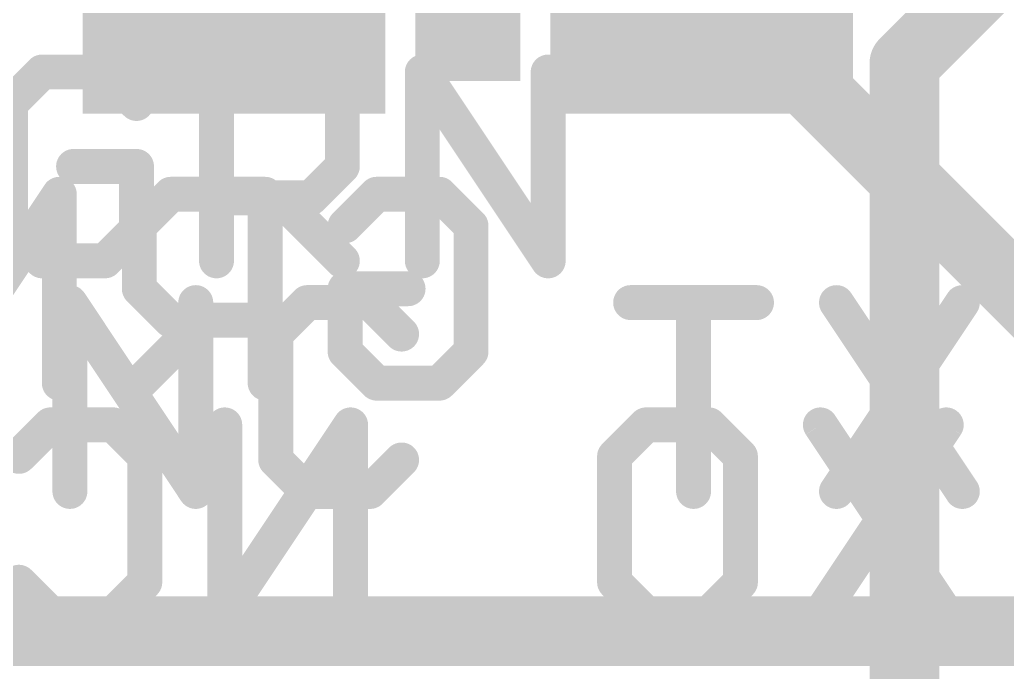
# Model space of a CAD drawing. Extents: x -0.5 to 61.7, y -0.1 to 16.6.
# Drawn here: x 17.738 to 21.329, y 2.232 to 4.604 of the extents above; entities that cross this region are included whole.
import ezdxf

# ---------------------------------------------------------------- set-up
doc = ezdxf.new("R2010")
doc.units = 0
for name, color, linetype in [('1', 12, 'CONTINUOUS'), ('16', 132, 'CONTINUOUS'), ('21', 41, 'CONTINUOUS'), ('22', 40, 'CONTINUOUS')]:
    doc.layers.add(name, color=color, linetype=linetype)

# ---------------------------------------------------------------- blocks, each defined once
blk = doc.blocks.new('RECT')
blk.add_solid([(-0.5, -0.5), (0.5, -0.5), (-0.5, 0.5), (0.5, 0.5)])

msp = doc.modelspace()

# ---------------------------------------------------------------- linework, layer by layer
at = {"layer": '1', "const_width": 0.254}
for points in [[(20.955, 4.445), (22.5425, 6.0325)], [(20.955, 1.27), (20.955, 4.445)]]:
    msp.add_lwpolyline(points, dxfattribs=at)
at = {"layer": '1', "const_width": 0.127}
for points in [[(21.0185, 4.445, 1), (20.8915, 4.445)], [(20.9101, 4.4899, 1), (20.9999, 4.4001)]]:
    msp.add_lwpolyline(points, format="xyb", dxfattribs=at)
at = {"layer": '16', "const_width": 0.254}
msp.add_lwpolyline([(21.805, 3.175), (20.2175, 4.7625)], dxfattribs=at)
at = {"layer": '21'}
for points, const_width in [([(17.8195, 4.4138), (17.7051, 4.2994)], 0.127), ([(18.0483, 4.4138), (17.8195, 4.4138)], 0.127), ([(18.1627, 4.2994), (18.0483, 4.4138)], 0.127), ([(18.4535, 3.7275), (18.4535, 4.4138)], 0.127), ([(18.4535, 4.4138), (18.7967, 4.4138)], 0.127), ([(18.7967, 4.4138), (18.9111, 4.2994)], 0.127), ([(19.202, 3.7275), (19.202, 4.4138)], 0.127), ([(19.202, 4.4138), (19.6595, 3.7275)], 0.127), ([(19.6595, 3.7275), (19.6595, 4.4138)], 0.127), ([(17.7051, 4.2994), (17.7051, 3.8418)], 0.127), ([(18.9111, 4.2994), (18.9111, 4.0706)], 0.127), ([(18.1627, 4.0706), (17.9339, 4.0706)], 0.127), ([(18.1627, 3.8418), (18.1627, 4.0706)], 0.127), ([(18.9111, 4.0706), (18.7967, 3.9562)], 0.127), ([(18.7967, 3.9562), (18.4535, 3.9562)], 0.127), ([(18.6823, 3.9562), (18.9111, 3.7275)], 0.127), ([(17.7051, 3.8418), (17.8195, 3.7275)], 0.127), ([(18.0483, 3.7275), (18.1627, 3.8418)], 0.127), ([(17.8195, 3.7275), (18.0483, 3.7275)], 0.127), ([(17.9206, 2.8893), (17.9206, 3.5756)], 0.127), ([(17.9206, 3.5756), (18.3782, 2.8893)], 0.127), ([(18.3782, 2.8893), (18.3782, 3.5756)], 0.127), ([(18.7834, 3.5756), (18.669, 3.4612)], 0.127), ([(19.0122, 3.5756), (18.7834, 3.5756)], 0.127), ([(19.1266, 3.4612), (19.0122, 3.5756)], 0.127), ([(19.9594, 3.5756), (20.417, 3.5756)], 0.127), ([(20.1882, 2.8893), (20.1882, 3.5756)], 0.127), ([(20.7078, 3.5756), (21.1654, 2.8893)], 0.127), ([(21.1654, 3.5756), (20.7078, 2.8893)], 0.127), ([(18.669, 3.4612), (18.669, 3.0036)], 0.127), ([(18.669, 3.0036), (18.7834, 2.8893)], 0.127), ([(19.0122, 2.8893), (19.1266, 3.0036)], 0.127), ([(18.7834, 2.8893), (19.0122, 2.8893)], 0.127), ([(16.9863, 2.3813), (32.2263, 2.3813)], 0.254)]:
    msp.add_lwpolyline(points, dxfattribs=dict(at, const_width=const_width))
at = {"layer": '21', "const_width": 0.0635}
for points in [[(17.8195, 4.4456, 1), (17.8195, 4.3821)], [(17.842, 4.3914, 1), (17.7971, 4.4363)], [(18.0708, 4.4363, 1), (18.0259, 4.3914)], [(18.0483, 4.3821, 1), (18.0483, 4.4456)], [(18.4535, 4.4456, 1), (18.4535, 4.3821)], [(18.4853, 4.4138, 1), (18.4218, 4.4138)], [(18.8192, 4.4363, 1), (18.7743, 4.3914)], [(18.7967, 4.3821, 1), (18.7967, 4.4456)], [(19.2284, 4.4314, 1), (19.1755, 4.3962)], [(19.2337, 4.4138, 1), (19.1702, 4.4138)], [(19.6913, 4.4138, 1), (19.6278, 4.4138)], [(17.7369, 4.2994, 1), (17.6734, 4.2994)], [(17.6827, 4.3219, 1), (17.7276, 4.277)], [(18.1403, 4.277, 1), (18.1852, 4.3219)], [(18.9429, 4.2994, 1), (18.8794, 4.2994)], [(18.8887, 4.277, 1), (18.9336, 4.3219)], [(17.9339, 4.1024, 1), (17.9339, 4.0389)], [(18.1945, 4.0706, 1), (18.131, 4.0706)], [(18.1627, 4.0389, 1), (18.1627, 4.1024)], [(18.9336, 4.0482, 1), (18.8887, 4.0931)], [(18.8794, 4.0706, 1), (18.9429, 4.0706)], [(18.4535, 3.988, 1), (18.4535, 3.9245)], [(18.7048, 3.9787, 1), (18.6599, 3.9338)], [(18.7743, 3.9787, 1), (18.8192, 3.9338)], [(18.7967, 3.9245, 1), (18.7967, 3.988)], [(17.7276, 3.8643, 1), (17.6827, 3.8194)], [(18.1852, 3.8194, 1), (18.1403, 3.8643)], [(17.6734, 3.8418, 1), (17.7369, 3.8418)], [(18.131, 3.8418, 1), (18.1945, 3.8418)], [(17.8195, 3.7592, 1), (17.8195, 3.6957)], [(17.7971, 3.705, 1), (17.842, 3.7499)], [(18.0259, 3.7499, 1), (18.0708, 3.705)], [(18.0483, 3.6957, 1), (18.0483, 3.7592)], [(18.8887, 3.705, 1), (18.9336, 3.7499)], [(19.6331, 3.7098, 1), (19.686, 3.7451)], [(18.4218, 3.7275, 1), (18.4853, 3.7275)], [(19.1702, 3.7275, 1), (19.2337, 3.7275)], [(19.6278, 3.7275, 1), (19.6913, 3.7275)], [(17.9523, 3.5756, 1), (17.8888, 3.5756)], [(17.947, 3.5932, 1), (17.8942, 3.558)], [(18.4099, 3.5756, 1), (18.3464, 3.5756)], [(18.7834, 3.6074, 1), (18.7834, 3.5439)], [(18.8058, 3.5532, 1), (18.7609, 3.5981)], [(19.0346, 3.5981, 1), (18.9897, 3.5532)], [(19.0122, 3.5439, 1), (19.0122, 3.6074)], [(19.9594, 3.6074, 1), (19.9594, 3.5439)], [(20.2199, 3.5756, 1), (20.1564, 3.5756)], [(20.417, 3.5439, 1), (20.417, 3.6074)], [(20.7342, 3.5932, 1), (20.6814, 3.558)], [(21.1918, 3.558, 1), (21.139, 3.5932)], [(18.7007, 3.4612, 1), (18.6373, 3.4612)], [(18.6465, 3.4837, 1), (18.6915, 3.4388)], [(19.1041, 3.4388, 1), (19.149, 3.4837)], [(18.6915, 3.0261, 1), (18.6465, 2.9812)], [(19.149, 2.9812, 1), (19.1041, 3.0261)], [(18.6373, 3.0036, 1), (18.7007, 3.0036)], [(18.7834, 2.921, 1), (18.7834, 2.8575)], [(19.0122, 2.8575, 1), (19.0122, 2.921)], [(17.8888, 2.8893, 1), (17.9523, 2.8893)], [(18.3464, 2.8893, 1), (18.4099, 2.8893)], [(18.3518, 2.8716, 1), (18.4046, 2.9069)], [(18.7609, 2.8668, 1), (18.8058, 2.9117)], [(18.9897, 2.9117, 1), (19.0346, 2.8668)], [(20.1564, 2.8893, 1), (20.2199, 2.8893)], [(20.6814, 2.9069, 1), (20.7342, 2.8716)], [(21.139, 2.8716, 1), (21.1918, 2.9069)]]:
    msp.add_lwpolyline(points, format="xyb", dxfattribs=at)
at = {"layer": '22', "const_width": 0.127}
for points in [[(17.882, 3.9693), (17.4245, 3.283)], [(17.882, 3.283), (17.882, 3.9693)], [(18.2873, 3.9693), (18.1729, 3.8549)], [(18.6305, 3.9693), (18.2873, 3.9693)], [(18.6305, 3.283), (18.6305, 3.9693)], [(18.9213, 3.8549), (19.0357, 3.9693)], [(19.0357, 3.9693), (19.2645, 3.9693)], [(19.2645, 3.9693), (19.3789, 3.8549)], [(18.1729, 3.8549), (18.1729, 3.6261)], [(19.3789, 3.8549), (19.3789, 3.3973)], [(18.1729, 3.6261), (18.2873, 3.5117)], [(18.9213, 3.3973), (18.9213, 3.6261)], [(18.9213, 3.6261), (19.1501, 3.6261)], [(18.4017, 3.5117), (18.1729, 3.283)], [(18.2873, 3.5117), (18.6305, 3.5117)], [(19.0357, 3.283), (18.9213, 3.3973)], [(19.3789, 3.3973), (19.2645, 3.283)], [(19.2645, 3.283), (19.0357, 3.283)], [(17.7352, 3.0167), (17.8496, 3.1311)], [(17.8496, 3.1311), (18.0784, 3.1311)], [(18.0784, 3.1311), (18.1928, 3.0167)], [(18.9412, 3.1311), (18.4836, 2.4447)], [(18.4836, 2.4447), (18.4836, 3.1311)], [(18.9412, 2.4447), (18.9412, 3.1311)], [(19.901, 3.0167), (20.0154, 3.1311)], [(20.0154, 3.1311), (20.2441, 3.1311)], [(20.2441, 3.1311), (20.3585, 3.0167)], [(21.107, 3.1311), (20.6494, 2.4447)], [(20.6494, 3.1311), (21.107, 2.4447)], [(18.1928, 3.0167), (18.1928, 2.5591)], [(19.901, 2.5591), (19.901, 3.0167)], [(20.3585, 3.0167), (20.3585, 2.5591)], [(17.8496, 2.4447), (17.7352, 2.5591)], [(18.1928, 2.5591), (18.0784, 2.4447)], [(20.0154, 2.4447), (19.901, 2.5591)], [(20.3585, 2.5591), (20.2441, 2.4447)], [(18.0784, 2.4447), (17.8496, 2.4447)], [(20.2441, 2.4447), (20.0154, 2.4447)]]:
    msp.add_lwpolyline(points, dxfattribs=at)
at = {"layer": '22', "const_width": 0.0635}
for points in [[(17.9138, 3.9693, 1), (17.8503, 3.9693)], [(17.9085, 3.9517, 1), (17.8556, 3.9869)], [(18.2873, 4.0011, 1), (18.2873, 3.9376)], [(18.3097, 3.9469, 1), (18.2648, 3.9918)], [(18.6622, 3.9693, 1), (18.5987, 3.9693)], [(18.6305, 3.9376, 1), (18.6305, 4.0011)], [(19.0357, 4.0011, 1), (19.0357, 3.9376)], [(19.0581, 3.9469, 1), (19.0132, 3.9918)], [(19.2869, 3.9918, 1), (19.242, 3.9469)], [(19.2645, 3.9376, 1), (19.2645, 4.0011)], [(18.2046, 3.8549, 1), (18.1411, 3.8549)], [(19.4106, 3.8549, 1), (19.3471, 3.8549)], [(18.1504, 3.8774, 1), (18.1953, 3.8325)], [(18.8988, 3.8774, 1), (18.9437, 3.8325)], [(19.3564, 3.8325, 1), (19.4013, 3.8774)], [(18.1953, 3.6486, 1), (18.1504, 3.6037)], [(18.9213, 3.6579, 1), (18.9213, 3.5944)], [(18.953, 3.6261, 1), (18.8895, 3.6261)], [(19.1501, 3.5944, 1), (19.1501, 3.6579)], [(18.1411, 3.6261, 1), (18.2046, 3.6261)], [(18.2873, 3.5435, 1), (18.2873, 3.48)], [(18.2648, 3.4893, 1), (18.3097, 3.5342)], [(18.4241, 3.4893, 1), (18.3792, 3.5342)], [(18.6305, 3.48, 1), (18.6305, 3.5435)], [(18.9437, 3.4198, 1), (18.8988, 3.3749)], [(19.4013, 3.3749, 1), (19.3564, 3.4198)], [(18.8895, 3.3973, 1), (18.953, 3.3973)], [(19.3471, 3.3973, 1), (19.4106, 3.3973)], [(19.0357, 3.3147, 1), (19.0357, 3.2512)], [(19.2645, 3.2512, 1), (19.2645, 3.3147)], [(17.8503, 3.283, 1), (17.9138, 3.283)], [(18.1504, 3.3054, 1), (18.1953, 3.2605)], [(18.5987, 3.283, 1), (18.6622, 3.283)], [(19.0132, 3.2605, 1), (19.0581, 3.3054)], [(19.242, 3.3054, 1), (19.2869, 3.2605)], [(17.8496, 3.1629, 1), (17.8496, 3.0994)], [(17.872, 3.1087, 1), (17.8271, 3.1536)], [(18.1008, 3.1536, 1), (18.0559, 3.1087)], [(18.0784, 3.0994, 1), (18.0784, 3.1629)], [(18.5153, 3.1311, 1), (18.4518, 3.1311)], [(18.9729, 3.1311, 1), (18.9094, 3.1311)], [(18.9676, 3.1135, 1), (18.9147, 3.1487)], [(20.0154, 3.1629, 1), (20.0154, 3.0994)], [(20.0378, 3.1087, 1), (19.9929, 3.1536)], [(20.2666, 3.1536, 1), (20.2217, 3.1087)], [(20.2441, 3.0994, 1), (20.2441, 3.1629)], [(20.6758, 3.1487, 1), (20.6229, 3.1135)], [(21.1334, 3.1135, 1), (21.0805, 3.1487)], [(17.7127, 3.0392, 1), (17.7576, 2.9943)], [(18.2245, 3.0167, 1), (18.161, 3.0167)], [(18.1703, 2.9943, 1), (18.2152, 3.0392)], [(19.9327, 3.0167, 1), (19.8692, 3.0167)], [(19.8785, 3.0392, 1), (19.9234, 2.9943)], [(20.3903, 3.0167, 1), (20.3268, 3.0167)], [(20.3361, 2.9943, 1), (20.381, 3.0392)], [(17.7576, 2.5816, 1), (17.7127, 2.5367)], [(18.2152, 2.5367, 1), (18.1703, 2.5816)], [(19.9234, 2.5816, 1), (19.8785, 2.5367)], [(20.381, 2.5367, 1), (20.3361, 2.5816)], [(18.161, 2.5591, 1), (18.2245, 2.5591)], [(19.8692, 2.5591, 1), (19.9327, 2.5591)], [(20.3268, 2.5591, 1), (20.3903, 2.5591)], [(17.8496, 2.4765, 1), (17.8496, 2.413)], [(17.8271, 2.4223, 1), (17.872, 2.4672)], [(18.0559, 2.4672, 1), (18.1008, 2.4223)], [(18.0784, 2.413, 1), (18.0784, 2.4765)], [(18.4572, 2.4624, 1), (18.51, 2.4271)], [(20.0154, 2.4765, 1), (20.0154, 2.413)], [(19.9929, 2.4223, 1), (20.0378, 2.4672)], [(20.2217, 2.4672, 1), (20.2666, 2.4223)], [(20.2441, 2.413, 1), (20.2441, 2.4765)], [(20.6229, 2.4624, 1), (20.6758, 2.4271)], [(21.0805, 2.4271, 1), (21.1334, 2.4624)], [(18.4518, 2.4447, 1), (18.5153, 2.4447)], [(18.9094, 2.4447, 1), (18.9729, 2.4447)]]:
    msp.add_lwpolyline(points, format="xyb", dxfattribs=at)

# ---------------------------------------------------------------- block references
at = {"layer": '16', "xscale": 1.1, "rotation": 180}
for p in [(18.5175, 4.7625), (20.2175, 4.7625)]:
    msp.add_blockref('RECT', p, dxfattribs=at)
at = {"layer": '22', "xscale": 0.381, "yscale": 0.762, "rotation": 180}
msp.add_blockref('RECT', (19.3675, 4.7625), dxfattribs=at)

doc.saveas('drawing.dxf')
